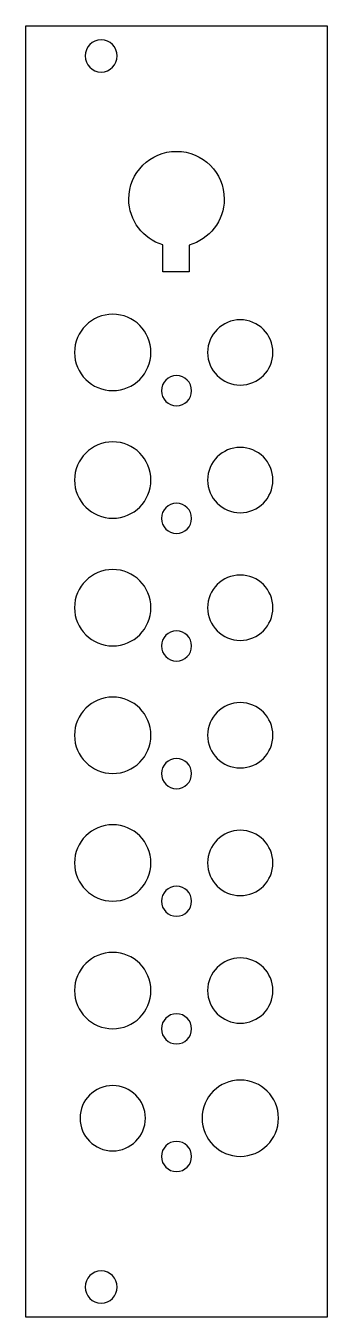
# Model space of a CAD drawing. Extents: x 20 to 50, y 145 to 274.
import ezdxf

# ---------------------------------------------------------------- set-up
doc = ezdxf.new("R2010")
doc.units = 0
doc.layers.add('LAYER_1', color=7, linetype='CONTINUOUS')

msp = doc.modelspace()

# ---------------------------------------------------------------- linework, layer by layer
at = {"layer": 'LAYER_1', "color": 7}
msp.add_lwpolyline([(20.06, 273.56), (50.06, 273.56), (50.06, 145.06), (20.06, 145.06), (20.06, 273.56)], dxfattribs=at)
for points, knots in [([(27.56, 272.16), (28.44, 272.16), (29.16, 271.44), (29.16, 270.56), (29.16, 269.68), (28.44, 268.96), (27.56, 268.96), (26.68, 268.96), (25.96, 269.68), (25.96, 270.56), (25.96, 271.44), (26.68, 272.16), (27.56, 272.16)], [0, 0, 0, 0, 1, 1, 1, 2, 2, 2, 3, 3, 3, 4, 4, 4, 4]), ([(35.06, 261.07), (32.44, 261.07), (30.31, 258.95), (30.31, 256.32), (30.31, 254.18), (31.74, 252.36), (33.69, 251.77), (33.69, 251.77), (33.69, 249.09), (33.69, 249.09), (33.69, 249.09), (36.33, 249.09), (36.33, 249.09), (36.33, 249.09), (36.33, 251.75), (36.33, 251.75), (38.33, 252.3), (39.81, 254.14), (39.81, 256.32), (39.81, 258.95), (37.69, 261.07), (35.06, 261.07), (35.06, 261.07), (35.06, 261.07), (35.06, 261.07)], [0, 0, 0, 0, 1, 1, 1, 2, 2, 2, 3, 3, 3, 4, 4, 4, 5, 5, 5, 6, 6, 6, 7, 7, 7, 8, 8, 8, 8]), ([(28.71, 244.86), (30.81, 244.86), (32.51, 243.16), (32.51, 241.06), (32.51, 238.96), (30.81, 237.26), (28.71, 237.26), (26.61, 237.26), (24.91, 238.96), (24.91, 241.06), (24.91, 243.16), (26.61, 244.86), (28.71, 244.86)], [0, 0, 0, 0, 1, 1, 1, 2, 2, 2, 3, 3, 3, 4, 4, 4, 4]), ([(41.41, 244.31), (43.2, 244.31), (44.66, 242.85), (44.66, 241.06), (44.66, 239.26), (43.2, 237.81), (41.41, 237.81), (39.61, 237.81), (38.16, 239.26), (38.16, 241.06), (38.16, 242.85), (39.61, 244.31), (41.41, 244.31)], [0, 0, 0, 0, 1, 1, 1, 2, 2, 2, 3, 3, 3, 4, 4, 4, 4]), ([(35.06, 238.75), (35.89, 238.75), (36.56, 238.08), (36.56, 237.25), (36.56, 236.42), (35.89, 235.75), (35.06, 235.75), (34.23, 235.75), (33.56, 236.42), (33.56, 237.25), (33.56, 238.08), (34.23, 238.75), (35.06, 238.75)], [0, 0, 0, 0, 1, 1, 1, 2, 2, 2, 3, 3, 3, 4, 4, 4, 4]), ([(28.71, 232.16), (30.81, 232.16), (32.51, 230.46), (32.51, 228.36), (32.51, 226.26), (30.81, 224.56), (28.71, 224.56), (26.61, 224.56), (24.91, 226.26), (24.91, 228.36), (24.91, 230.46), (26.61, 232.16), (28.71, 232.16)], [0, 0, 0, 0, 1, 1, 1, 2, 2, 2, 3, 3, 3, 4, 4, 4, 4]), ([(41.41, 231.61), (43.2, 231.61), (44.66, 230.15), (44.66, 228.36), (44.66, 226.56), (43.2, 225.11), (41.41, 225.11), (39.61, 225.11), (38.16, 226.56), (38.16, 228.36), (38.16, 230.15), (39.61, 231.61), (41.41, 231.61)], [0, 0, 0, 0, 1, 1, 1, 2, 2, 2, 3, 3, 3, 4, 4, 4, 4]), ([(35.06, 226.05), (35.89, 226.05), (36.56, 225.38), (36.56, 224.55), (36.56, 223.72), (35.89, 223.05), (35.06, 223.05), (34.23, 223.05), (33.56, 223.72), (33.56, 224.55), (33.56, 225.38), (34.23, 226.05), (35.06, 226.05)], [0, 0, 0, 0, 1, 1, 1, 2, 2, 2, 3, 3, 3, 4, 4, 4, 4]), ([(28.71, 219.46), (30.81, 219.46), (32.51, 217.76), (32.51, 215.66), (32.51, 213.56), (30.81, 211.86), (28.71, 211.86), (26.61, 211.86), (24.91, 213.56), (24.91, 215.66), (24.91, 217.76), (26.61, 219.46), (28.71, 219.46)], [0, 0, 0, 0, 1, 1, 1, 2, 2, 2, 3, 3, 3, 4, 4, 4, 4]), ([(41.41, 218.91), (43.2, 218.91), (44.66, 217.45), (44.66, 215.66), (44.66, 213.86), (43.2, 212.41), (41.41, 212.41), (39.61, 212.41), (38.16, 213.86), (38.16, 215.66), (38.16, 217.45), (39.61, 218.91), (41.41, 218.91)], [0, 0, 0, 0, 1, 1, 1, 2, 2, 2, 3, 3, 3, 4, 4, 4, 4]), ([(35.06, 213.35), (35.89, 213.35), (36.56, 212.68), (36.56, 211.85), (36.56, 211.02), (35.89, 210.35), (35.06, 210.35), (34.23, 210.35), (33.56, 211.02), (33.56, 211.85), (33.56, 212.68), (34.23, 213.35), (35.06, 213.35)], [0, 0, 0, 0, 1, 1, 1, 2, 2, 2, 3, 3, 3, 4, 4, 4, 4]), ([(28.71, 206.76), (30.81, 206.76), (32.51, 205.06), (32.51, 202.96), (32.51, 200.86), (30.81, 199.16), (28.71, 199.16), (26.61, 199.16), (24.91, 200.86), (24.91, 202.96), (24.91, 205.06), (26.61, 206.76), (28.71, 206.76)], [0, 0, 0, 0, 1, 1, 1, 2, 2, 2, 3, 3, 3, 4, 4, 4, 4]), ([(41.41, 206.21), (43.2, 206.21), (44.66, 204.75), (44.66, 202.96), (44.66, 201.16), (43.2, 199.71), (41.41, 199.71), (39.61, 199.71), (38.16, 201.16), (38.16, 202.96), (38.16, 204.75), (39.61, 206.21), (41.41, 206.21)], [0, 0, 0, 0, 1, 1, 1, 2, 2, 2, 3, 3, 3, 4, 4, 4, 4]), ([(35.06, 200.65), (35.89, 200.65), (36.56, 199.98), (36.56, 199.15), (36.56, 198.32), (35.89, 197.65), (35.06, 197.65), (34.23, 197.65), (33.56, 198.32), (33.56, 199.15), (33.56, 199.98), (34.23, 200.65), (35.06, 200.65)], [0, 0, 0, 0, 1, 1, 1, 2, 2, 2, 3, 3, 3, 4, 4, 4, 4]), ([(28.71, 194.06), (30.81, 194.06), (32.51, 192.36), (32.51, 190.26), (32.51, 188.16), (30.81, 186.46), (28.71, 186.46), (26.61, 186.46), (24.91, 188.16), (24.91, 190.26), (24.91, 192.36), (26.61, 194.06), (28.71, 194.06)], [0, 0, 0, 0, 1, 1, 1, 2, 2, 2, 3, 3, 3, 4, 4, 4, 4]), ([(41.41, 193.51), (43.2, 193.51), (44.66, 192.05), (44.66, 190.26), (44.66, 188.46), (43.2, 187.01), (41.41, 187.01), (39.61, 187.01), (38.16, 188.46), (38.16, 190.26), (38.16, 192.05), (39.61, 193.51), (41.41, 193.51)], [0, 0, 0, 0, 1, 1, 1, 2, 2, 2, 3, 3, 3, 4, 4, 4, 4]), ([(35.06, 187.95), (35.89, 187.95), (36.56, 187.28), (36.56, 186.45), (36.56, 185.62), (35.89, 184.95), (35.06, 184.95), (34.23, 184.95), (33.56, 185.62), (33.56, 186.45), (33.56, 187.28), (34.23, 187.95), (35.06, 187.95)], [0, 0, 0, 0, 1, 1, 1, 2, 2, 2, 3, 3, 3, 4, 4, 4, 4]), ([(28.71, 181.36), (30.81, 181.36), (32.51, 179.66), (32.51, 177.56), (32.51, 175.46), (30.81, 173.76), (28.71, 173.76), (26.61, 173.76), (24.91, 175.46), (24.91, 177.56), (24.91, 179.66), (26.61, 181.36), (28.71, 181.36)], [0, 0, 0, 0, 1, 1, 1, 2, 2, 2, 3, 3, 3, 4, 4, 4, 4]), ([(41.41, 180.81), (43.2, 180.81), (44.66, 179.35), (44.66, 177.56), (44.66, 175.76), (43.2, 174.31), (41.41, 174.31), (39.61, 174.31), (38.16, 175.76), (38.16, 177.56), (38.16, 179.35), (39.61, 180.81), (41.41, 180.81)], [0, 0, 0, 0, 1, 1, 1, 2, 2, 2, 3, 3, 3, 4, 4, 4, 4]), ([(35.06, 175.25), (35.89, 175.25), (36.56, 174.58), (36.56, 173.75), (36.56, 172.92), (35.89, 172.25), (35.06, 172.25), (34.23, 172.25), (33.56, 172.92), (33.56, 173.75), (33.56, 174.58), (34.23, 175.25), (35.06, 175.25)], [0, 0, 0, 0, 1, 1, 1, 2, 2, 2, 3, 3, 3, 4, 4, 4, 4]), ([(41.41, 168.66), (43.51, 168.66), (45.21, 166.96), (45.21, 164.86), (45.21, 162.76), (43.51, 161.06), (41.41, 161.06), (39.31, 161.06), (37.61, 162.76), (37.61, 164.86), (37.61, 166.96), (39.31, 168.66), (41.41, 168.66)], [0, 0, 0, 0, 1, 1, 1, 2, 2, 2, 3, 3, 3, 4, 4, 4, 4]), ([(28.71, 168.11), (30.5, 168.11), (31.96, 166.65), (31.96, 164.86), (31.96, 163.06), (30.5, 161.61), (28.71, 161.61), (26.91, 161.61), (25.46, 163.06), (25.46, 164.86), (25.46, 166.65), (26.91, 168.11), (28.71, 168.11)], [0, 0, 0, 0, 1, 1, 1, 2, 2, 2, 3, 3, 3, 4, 4, 4, 4]), ([(35.06, 162.55), (35.89, 162.55), (36.56, 161.88), (36.56, 161.05), (36.56, 160.22), (35.89, 159.55), (35.06, 159.55), (34.23, 159.55), (33.56, 160.22), (33.56, 161.05), (33.56, 161.88), (34.23, 162.55), (35.06, 162.55)], [0, 0, 0, 0, 1, 1, 1, 2, 2, 2, 3, 3, 3, 4, 4, 4, 4]), ([(27.56, 149.66), (28.44, 149.66), (29.16, 148.94), (29.16, 148.06), (29.16, 147.18), (28.44, 146.46), (27.56, 146.46), (26.68, 146.46), (25.96, 147.18), (25.96, 148.06), (25.96, 148.94), (26.68, 149.66), (27.56, 149.66)], [0, 0, 0, 0, 1, 1, 1, 2, 2, 2, 3, 3, 3, 4, 4, 4, 4])]:
    msp.add_open_spline(points, degree=3, knots=knots, dxfattribs=at)

doc.saveas('drawing.dxf')
